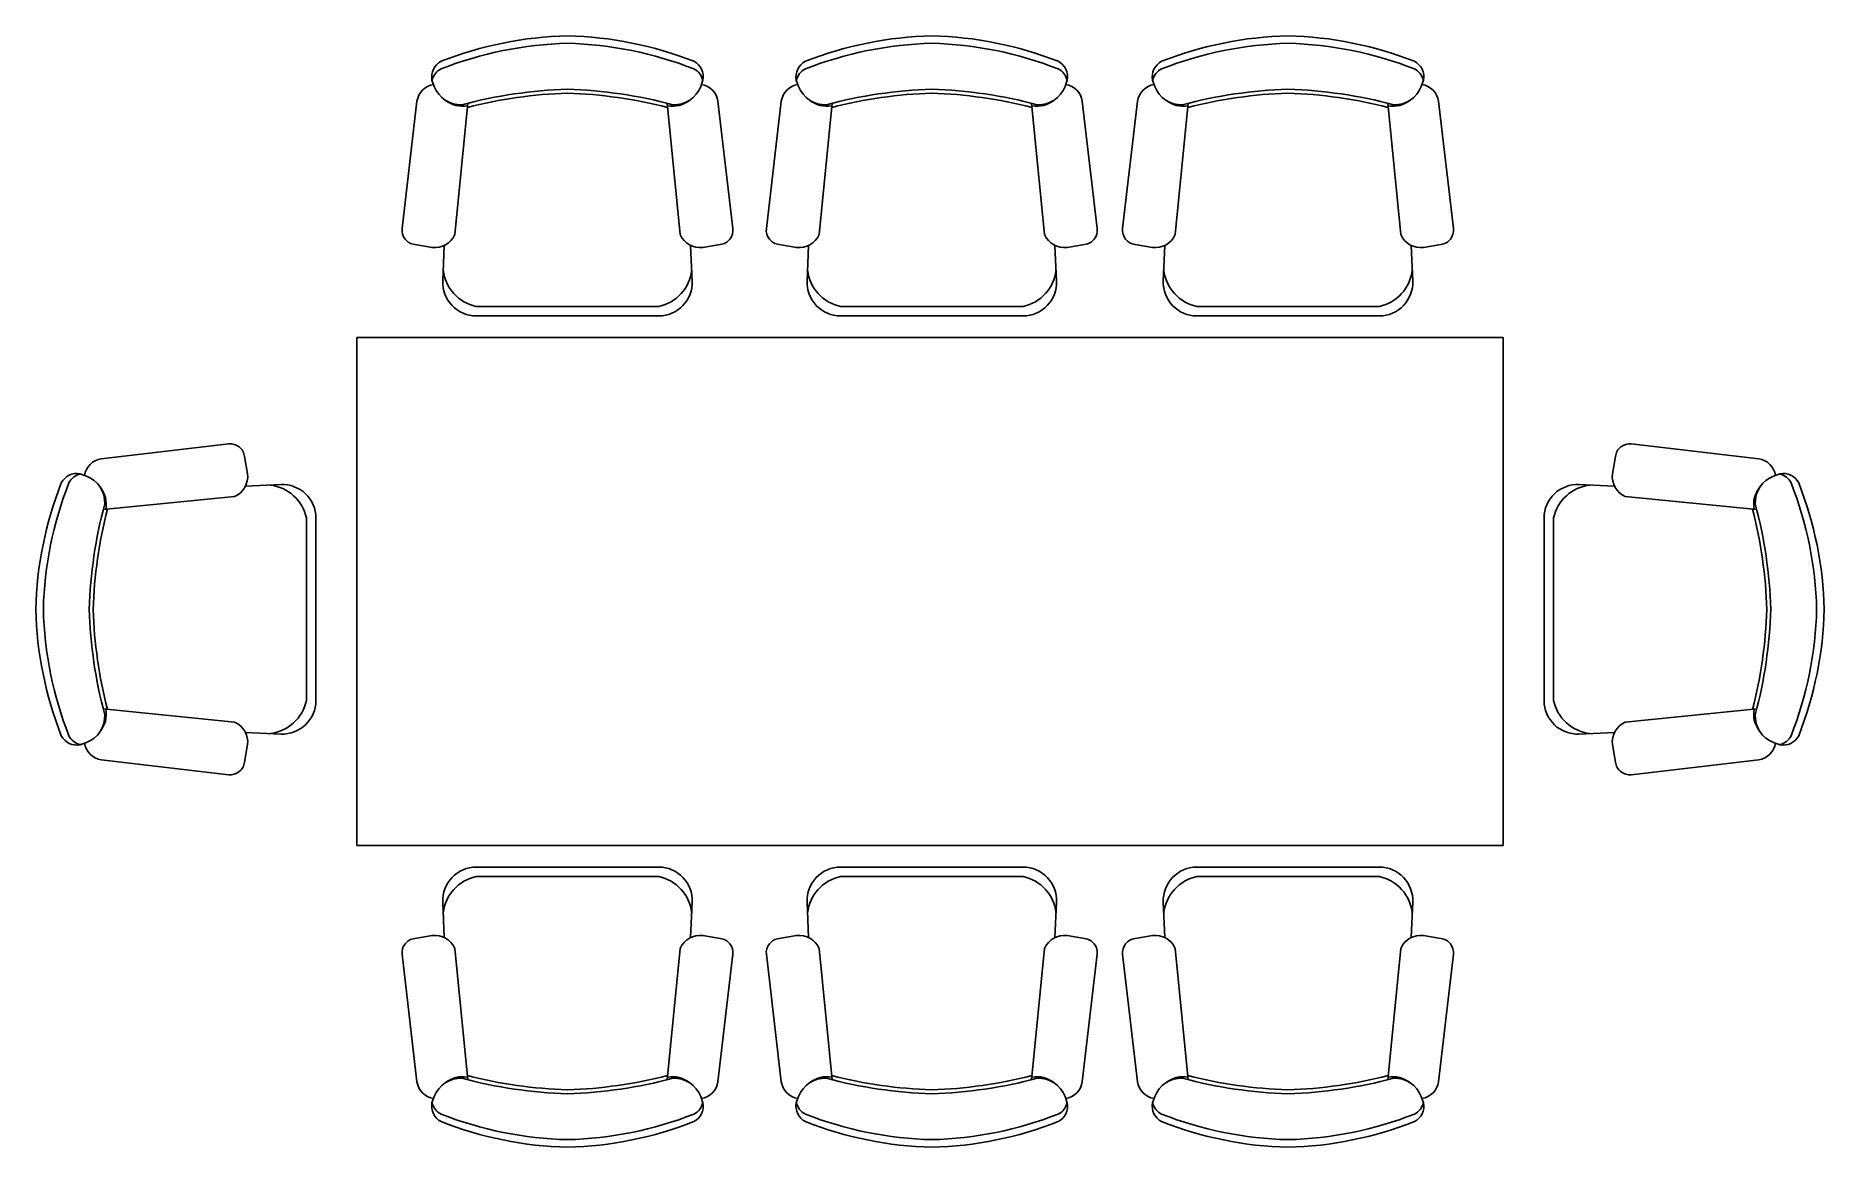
# Model space of a CAD drawing. Extents: x -1.87 to 1.88, y -1.16 to 1.17.
import ezdxf

# ---------------------------------------------------------------- set-up
doc = ezdxf.new("R2010")
doc.units = 0
doc.header["$LTSCALE"] = 0.1
doc.header["$MEASUREMENT"] = 0
doc.layers.add('A-MOBILIA', color=2, linetype='CONTINUOUS')

msp = doc.modelspace()

# ---------------------------------------------------------------- linework, layer by layer
at = {"layer": 'A-MOBILIA'}
for p, q in [((1.2036, 0.5383), (-1.1964, 0.5383)), ((-1.1964, 0.5383), (-1.1964, -0.526)), ((1.2036, -0.526), (1.2036, 0.5383)), ((-1.1964, -0.526), (1.2036, -0.526))]:
    msp.add_line(p, q, dxfattribs=at)
for points in [[(-0.7554, 1.0582, -0.056196), (-0.5346, 1.0256, 0.326355), (-0.4765, 1.0638), (-0.4717, 1.0772, 0.335296), (-0.4907, 1.1164, 0.087549), (-0.7554, 1.1699, 0.087549), (-1.0201, 1.1164, 0.335296), (-1.0391, 1.0772), (-1.0343, 1.0638, 0.326355), (-0.9762, 1.0256, -0.056196)], [(0.0074, 1.0582, -0.056196), (0.2282, 1.0256, 0.326355), (0.2863, 1.0638), (0.2911, 1.0772, 0.335296), (0.2721, 1.1164, 0.087549), (0.0074, 1.1699, 0.087549), (-0.2573, 1.1164, 0.335296), (-0.2763, 1.0772), (-0.2715, 1.0638, 0.326355), (-0.2134, 1.0256, -0.056196)], [(0.7532, 1.0582, -0.056196), (0.9741, 1.0256, 0.326355), (1.0321, 1.0638), (1.0369, 1.0772, 0.335296), (1.0179, 1.1164, 0.087549), (0.7532, 1.1699, 0.087549), (0.4886, 1.1164, 0.335296), (0.4696, 1.0772), (0.4744, 1.0638, 0.326355), (0.5324, 1.0256, -0.056196)], [(-1.757, -0.0311, -0.056196), (-1.7244, 0.1897, 0.326355), (-1.7626, 0.2478), (-1.776, 0.2526, 0.335296), (-1.8152, 0.2336, 0.087549), (-1.8687, -0.0311, 0.087549), (-1.8152, -0.2958, 0.335296), (-1.776, -0.3148), (-1.7626, -0.3099, 0.326355), (-1.7244, -0.2519, -0.056196)], [(1.7643, -0.0311, 0.056196), (1.7316, 0.1897, -0.326355), (1.7698, 0.2478), (1.7833, 0.2526, -0.335296), (1.8225, 0.2336, -0.087549), (1.876, -0.0311, -0.087549), (1.8225, -0.2958, -0.335296), (1.7833, -0.3148), (1.7698, -0.3099, -0.326355), (1.7316, -0.2519, 0.056196)], [(-0.7554, -1.0459, 0.056196), (-0.5346, -1.0132, -0.326355), (-0.4765, -1.0514), (-0.4717, -1.0649, -0.335296), (-0.4907, -1.104, -0.087549), (-0.7554, -1.1576, -0.087549), (-1.0201, -1.104, -0.335296), (-1.0391, -1.0649), (-1.0343, -1.0514, -0.326355), (-0.9762, -1.0132, 0.056196)], [(0.0074, -1.0459, 0.056196), (0.2282, -1.0132, -0.326355), (0.2863, -1.0514), (0.2911, -1.0649, -0.335296), (0.2721, -1.104, -0.087549), (0.0074, -1.1576, -0.087549), (-0.2573, -1.104, -0.335296), (-0.2763, -1.0649), (-0.2715, -1.0514, -0.326355), (-0.2134, -1.0132, 0.056196)], [(0.7532, -1.0459, 0.056196), (0.9741, -1.0132, -0.326355), (1.0321, -1.0514), (1.0369, -1.0649, -0.335296), (1.0179, -1.104, -0.087549), (0.7532, -1.1576, -0.087549), (0.4886, -1.104, -0.335296), (0.4696, -1.0649), (0.4744, -1.0514, -0.326355), (0.5324, -1.0132, 0.056196)]]:
    msp.add_lwpolyline(points, format="xyb", close=True, dxfattribs=at)
for points in [[(-0.472, 1.0766, 0.220998), (-0.4907, 1.1005, 0.087549), (-0.7554, 1.1541, 0.087549), (-1.0201, 1.1005, 0.220998), (-1.0388, 1.0766)], [(0.2908, 1.0766, 0.220998), (0.2721, 1.1005, 0.087549), (0.0074, 1.1541, 0.087549), (-0.2573, 1.1005, 0.220998), (-0.276, 1.0766)], [(1.0367, 1.0766, 0.220998), (1.0179, 1.1005, 0.087549), (0.7532, 1.1541, 0.087549), (0.4886, 1.1005, 0.220998), (0.4698, 1.0766)], [(-1.0357, 1.0679, 0.334269), (-1.0705, 1.033), (-1.1018, 0.766, 0.414214), (-1.0753, 0.7328), (-1.0388, 0.7265, 0.327406), (-0.9914, 0.7535), (-0.9641, 1.0287)], [(-0.5466, 1.0287), (-0.5194, 0.7535, 0.327406), (-0.4719, 0.7265), (-0.4355, 0.7328, 0.414214), (-0.409, 0.766), (-0.4403, 1.033, 0.334269), (-0.4751, 1.0679)], [(-0.2729, 1.0679, 0.334269), (-0.3077, 1.033), (-0.339, 0.766, 0.414214), (-0.3125, 0.7328), (-0.276, 0.7265, 0.327406), (-0.2286, 0.7535), (-0.2013, 1.0287)], [(0.2161, 1.0287), (0.2434, 0.7535, 0.327406), (0.2908, 0.7265), (0.3273, 0.7328, 0.414214), (0.3538, 0.766), (0.3225, 1.033, 0.334269), (0.2877, 1.0679)], [(0.4729, 1.0679, 0.334269), (0.4381, 1.033), (0.4069, 0.766, 0.414214), (0.4333, 0.7328), (0.4698, 0.7265, 0.327406), (0.5172, 0.7535), (0.5445, 1.0287)], [(0.962, 1.0287), (0.9893, 0.7535, 0.327406), (1.0367, 0.7265), (1.0732, 0.7328, 0.414214), (1.0996, 0.766), (1.0684, 1.033, 0.334269), (1.0336, 1.0679)], [(-1.0133, 0.7309), (-1.0166, 0.6564, 0.42707), (-0.9466, 0.5834), (-0.7554, 0.5834)], [(-0.4975, 0.7309), (-0.4942, 0.6564, -0.42707), (-0.5642, 0.5834), (-0.7554, 0.5834)], [(-0.2505, 0.7309), (-0.2538, 0.6564, 0.42707), (-0.1838, 0.5834), (0.0074, 0.5834)], [(0.2653, 0.7309), (0.2686, 0.6564, -0.42707), (0.1986, 0.5834), (0.0074, 0.5834)], [(0.4953, 0.7309), (0.4921, 0.6564, 0.42707), (0.562, 0.5834), (0.7532, 0.5834)], [(1.0112, 0.7309), (1.0144, 0.6564, -0.42707), (0.9445, 0.5834), (0.7532, 0.5834)], [(-1.0156, 0.679, 0.319916), (-0.9466, 0.6031), (-0.7554, 0.6031), (-0.5642, 0.6031, 0.319916), (-0.4952, 0.679)], [(-0.2528, 0.679, 0.319916), (-0.1838, 0.6031), (0.0074, 0.6031), (0.1986, 0.6031, 0.319916), (0.2676, 0.679)], [(0.4931, 0.679, 0.319916), (0.562, 0.6031), (0.7532, 0.6031), (0.9445, 0.6031, 0.319916), (1.0134, 0.679)], [(-1.7275, 0.1777), (-1.4523, 0.2049, 0.327406), (-1.4253, 0.2524), (-1.4316, 0.2889, 0.414214), (-1.4648, 0.3153), (-1.7318, 0.2841, 0.334269), (-1.7666, 0.2492)], [(1.7347, 0.1777), (1.4595, 0.2049, -0.327406), (1.4325, 0.2524), (1.4388, 0.2889, -0.414214), (1.472, 0.3153), (1.739, 0.2841, -0.334269), (1.7739, 0.2492)], [(-1.7753, 0.2524, 0.220998), (-1.7993, 0.2336, 0.087549), (-1.8528, -0.0311, 0.087549), (-1.7993, -0.2958, 0.220998), (-1.7753, -0.3145)], [(-1.4296, 0.2268), (-1.3552, 0.2301, -0.42707), (-1.2822, 0.1602), (-1.2822, -0.0311)], [(-1.3778, -0.2913, 0.319916), (-1.3019, -0.2223), (-1.3019, -0.0311), (-1.3019, 0.1602, 0.319916), (-1.3778, 0.2291)], [(1.4369, 0.2268), (1.3625, 0.2301, 0.42707), (1.2894, 0.1602), (1.2894, -0.0311)], [(1.385, -0.2913, -0.319916), (1.3092, -0.2223), (1.3092, -0.0311), (1.3092, 0.1602, -0.319916), (1.385, 0.2291)], [(1.7826, 0.2524, -0.220998), (1.8066, 0.2336, -0.087549), (1.8601, -0.0311, -0.087549), (1.8066, -0.2958, -0.220998), (1.7826, -0.3145)], [(-1.4296, -0.289), (-1.3552, -0.2923, 0.42707), (-1.2822, -0.2223), (-1.2822, -0.0311)], [(1.4369, -0.289), (1.3625, -0.2923, -0.42707), (1.2894, -0.2223), (1.2894, -0.0311)], [(-1.7666, -0.3114, 0.334269), (-1.7318, -0.3462), (-1.4648, -0.3774, 0.414214), (-1.4316, -0.351), (-1.4253, -0.3145, 0.327406), (-1.4523, -0.2671), (-1.7275, -0.2398)], [(1.7739, -0.3114, -0.334269), (1.739, -0.3462), (1.472, -0.3774, -0.414214), (1.4388, -0.351), (1.4325, -0.3145, -0.327406), (1.4595, -0.2671), (1.7347, -0.2398)], [(-1.0133, -0.7185), (-1.0166, -0.6441, -0.42707), (-0.9466, -0.571), (-0.7554, -0.571)], [(-1.0156, -0.6666, -0.319916), (-0.9466, -0.5907), (-0.7554, -0.5907), (-0.5642, -0.5907, -0.319916), (-0.4952, -0.6666)], [(-0.4975, -0.7185), (-0.4942, -0.6441, 0.42707), (-0.5642, -0.571), (-0.7554, -0.571)], [(-0.2505, -0.7185), (-0.2538, -0.6441, -0.42707), (-0.1838, -0.571), (0.0074, -0.571)], [(-0.2528, -0.6666, -0.319916), (-0.1838, -0.5907), (0.0074, -0.5907), (0.1986, -0.5907, -0.319916), (0.2676, -0.6666)], [(0.2653, -0.7185), (0.2686, -0.6441, 0.42707), (0.1986, -0.571), (0.0074, -0.571)], [(0.4953, -0.7185), (0.4921, -0.6441, -0.42707), (0.562, -0.571), (0.7532, -0.571)], [(0.4931, -0.6666, -0.319916), (0.562, -0.5907), (0.7532, -0.5907), (0.9445, -0.5907, -0.319916), (1.0134, -0.6666)], [(1.0112, -0.7185), (1.0144, -0.6441, 0.42707), (0.9445, -0.571), (0.7532, -0.571)], [(-1.0357, -1.0555, -0.334269), (-1.0705, -1.0206), (-1.1018, -0.7536, -0.414214), (-1.0753, -0.7204), (-1.0388, -0.7141, -0.327406), (-0.9914, -0.7411), (-0.9641, -1.0163)], [(-0.5466, -1.0163), (-0.5194, -0.7411, -0.327406), (-0.4719, -0.7141), (-0.4355, -0.7204, -0.414214), (-0.409, -0.7536), (-0.4403, -1.0206, -0.334269), (-0.4751, -1.0555)], [(-0.2729, -1.0555, -0.334269), (-0.3077, -1.0206), (-0.339, -0.7536, -0.414214), (-0.3125, -0.7204), (-0.276, -0.7141, -0.327406), (-0.2286, -0.7411), (-0.2013, -1.0163)], [(0.2161, -1.0163), (0.2434, -0.7411, -0.327406), (0.2908, -0.7141), (0.3273, -0.7204, -0.414214), (0.3538, -0.7536), (0.3225, -1.0206, -0.334269), (0.2877, -1.0555)], [(0.4729, -1.0555, -0.334269), (0.4381, -1.0206), (0.4069, -0.7536, -0.414214), (0.4333, -0.7204), (0.4698, -0.7141, -0.327406), (0.5172, -0.7411), (0.5445, -1.0163)], [(0.962, -1.0163), (0.9893, -0.7411, -0.327406), (1.0367, -0.7141), (1.0732, -0.7204, -0.414214), (1.0996, -0.7536), (1.0684, -1.0206, -0.334269), (1.0336, -1.0555)], [(-0.472, -1.0642, -0.220998), (-0.4907, -1.0882, -0.087549), (-0.7554, -1.1417, -0.087549), (-1.0201, -1.0882, -0.220998), (-1.0388, -1.0642)], [(0.2908, -1.0642, -0.220998), (0.2721, -1.0882, -0.087549), (0.0074, -1.1417, -0.087549), (-0.2573, -1.0882, -0.220998), (-0.276, -1.0642)], [(1.0367, -1.0642, -0.220998), (1.0179, -1.0882, -0.087549), (0.7532, -1.1417, -0.087549), (0.4886, -1.0882, -0.220998), (0.4698, -1.0642)]]:
    msp.add_lwpolyline(points, format="xyb", dxfattribs=at)
for centre, radius, start, end in [((-0.7211, 0.0627), 0.9878, 92.0091, 104.2981), ((-0.7897, 0.0627), 0.9878, 75.7015, 88.0241), ((0.0417, 0.0627), 0.9878, 92.0091, 104.2981), ((-0.0269, 0.0627), 0.9878, 75.7015, 88.0241), ((0.7876, 0.0627), 0.9878, 92.0091, 104.2981), ((0.7189, 0.0627), 0.9878, 75.7015, 88.0241), ((-0.9745, 1.0811), 0.0589, 231.0008, 279.5442), ((-0.5363, 1.0811), 0.0589, 260.4558, 308.9992), ((-0.2117, 1.0811), 0.0589, 231.0008, 279.5442), ((0.2265, 1.0811), 0.0589, 260.4558, 308.9992), ((0.5342, 1.0811), 0.0589, 231.0008, 279.5442), ((0.9723, 1.0811), 0.0589, 260.4558, 308.9992), ((-1.7799, 0.188), 0.0589, 350.4558, 38.9992), ((1.7871, 0.188), 0.0589, 141.0008, 189.5442), ((-0.7615, -0.0654), 0.9878, 165.7015, 178.0241), ((0.7687, -0.0654), 0.9878, 1.9759, 14.2985), ((-0.7615, 0.0033), 0.9878, 182.0091, 194.2981), ((0.7687, 0.0033), 0.9878, 345.7019, 357.9909), ((-1.7799, -0.2502), 0.0589, 321.0008, 9.5442), ((1.7871, -0.2502), 0.0589, 170.4558, 218.9992), ((-0.9745, -1.0687), 0.0589, 80.4558, 128.9992), ((-0.7211, -0.0503), 0.9878, 255.7019, 267.9909), ((-0.7897, -0.0503), 0.9878, 271.9759, 284.2985), ((-0.5363, -1.0687), 0.0589, 51.0008, 99.5442), ((-0.2117, -1.0687), 0.0589, 80.4558, 128.9992), ((0.0417, -0.0503), 0.9878, 255.7019, 267.9909), ((-0.0269, -0.0503), 0.9878, 271.9759, 284.2985), ((0.2265, -1.0687), 0.0589, 51.0008, 99.5442), ((0.5342, -1.0687), 0.0589, 80.4558, 128.9992), ((0.7876, -0.0503), 0.9878, 255.7019, 267.9909), ((0.7189, -0.0503), 0.9878, 271.9759, 284.2985), ((0.9723, -1.0687), 0.0589, 51.0008, 99.5442)]:
    msp.add_arc(centre, radius, start, end, dxfattribs=at)

doc.saveas('drawing.dxf')
